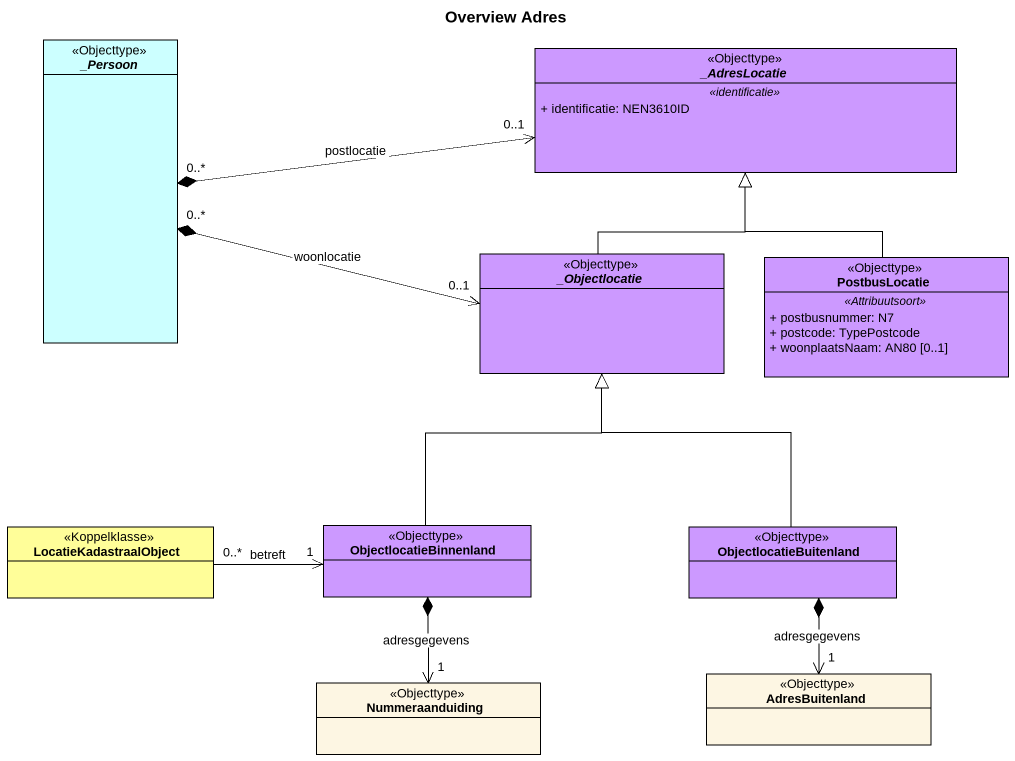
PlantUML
@startuml
title Overview Adres
hide circle
hide empty members
skinparam classAttributeIconSize 0
abstract class "_Persoon" as Persoon <<Objecttype>> #CCFFFF
abstract class "_AdresLocatie" as AdresLocatie <<Objecttype>> #CC99FF {
  .. <<identificatie>> ..
  + identificatie: NEN3610ID
}
abstract class "_Objectlocatie" as Objectlocatie <<Objecttype>> #CC99FF
class PostbusLocatie <<Objecttype>> #CC99FF {
  .. <<Attribuutsoort>> ..
  + postbusnummer: N7
  + postcode: TypePostcode
  + woonplaatsNaam: AN80 [0..1]
}
class LocatieKadastraalObject <<Koppelklasse>> #FFFE99
class ObjectlocatieBinnenland <<Objecttype>> #CC99FF
class ObjectlocatieBuitenland <<Objecttype>> #CC99FF
class Nummeraanduiding <<Objecttype>>
class AdresBuitenland <<Objecttype>>
Persoon "0..*" *-right-> "0..1" AdresLocatie : postlocatie
Persoon "0..*" *-right-> "0..1" Objectlocatie : woonlocatie
Objectlocatie -up-|> AdresLocatie
PostbusLocatie -up-|> AdresLocatie
LocatieKadastraalObject "0..*" -right-> "1" ObjectlocatieBinnenland : betreft
ObjectlocatieBinnenland -up-|> Objectlocatie
ObjectlocatieBinnenland *--> "1" Nummeraanduiding : adresgegevens
ObjectlocatieBuitenland -up-|> Objectlocatie
ObjectlocatieBuitenland *--> "1" AdresBuitenland : adresgegevens
@enduml
